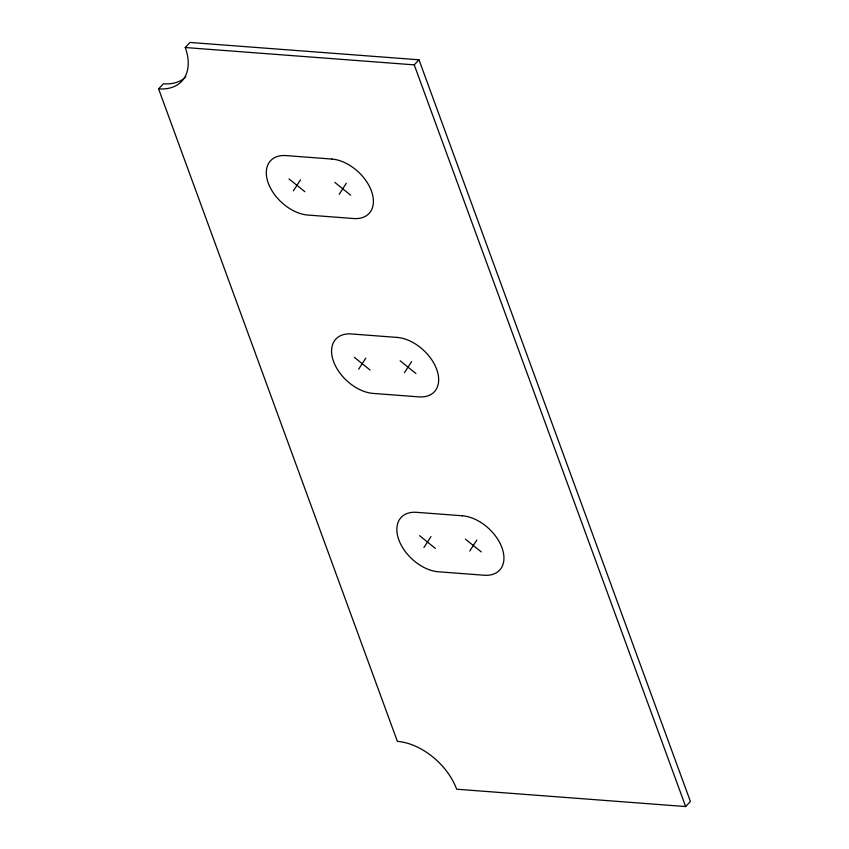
<?xml version="1.0" encoding="UTF-8"?>
<svg xmlns="http://www.w3.org/2000/svg" width="849" height="849" viewBox="0 0 849 849"><rect width="100%" height="100%" fill="white"/><g stroke="black" fill="none" stroke-linecap="round" stroke-linejoin="round"><path stroke-width="1.27" d="M293.383 190.834L300.482 179.808M339.207 194.304L346.318 183.278M358.649 369.198L365.76 358.172M404.485 372.669L411.585 361.642M423.927 547.552L431.027 536.536M469.752 551.022L476.862 540.006M185.241 47.523L189.985 42.45L418.992 59.791L690.407 801.477L685.652 806.55L456.656 789.209A54.081 34.438 43.1 0 0 397.374 741.368L158.593 88.858A54.081 34.438 43.1 0 0 185.241 47.523L414.238 64.864L418.992 59.791M158.593 88.858L163.348 83.786A54.081 34.438 43.1 0 0 185.857 76.824M334.856 182.408L350.669 195.174M289.031 178.937L304.833 191.704M400.134 360.772L415.936 373.528M354.298 357.302L370.111 370.058M465.401 539.136L481.213 551.892M419.576 535.666L435.378 548.422M414.238 64.864L685.652 806.55M331.885 159.06L286.06 155.59A36.051 22.965 43.1 0 0 268.295 183.151A36.051 22.965 43.1 0 0 307.816 215.052L353.64 218.522A36.051 22.965 43.1 0 0 371.406 190.961A36.051 22.965 43.1 0 0 331.885 159.06M397.152 337.424L351.327 333.954A36.051 22.965 43.1 0 0 333.561 361.515A36.051 22.965 43.1 0 0 373.082 393.405L418.907 396.876A36.051 22.965 43.1 0 0 436.673 369.326A36.051 22.965 43.1 0 0 397.152 337.424M462.429 515.789L416.594 512.318A36.051 22.965 43.1 0 0 398.839 539.879A36.051 22.965 43.1 0 0 438.36 571.77L484.185 575.24A36.051 22.965 43.1 0 0 501.95 547.679A36.051 22.965 43.1 0 0 462.429 515.789"/></g></svg>
